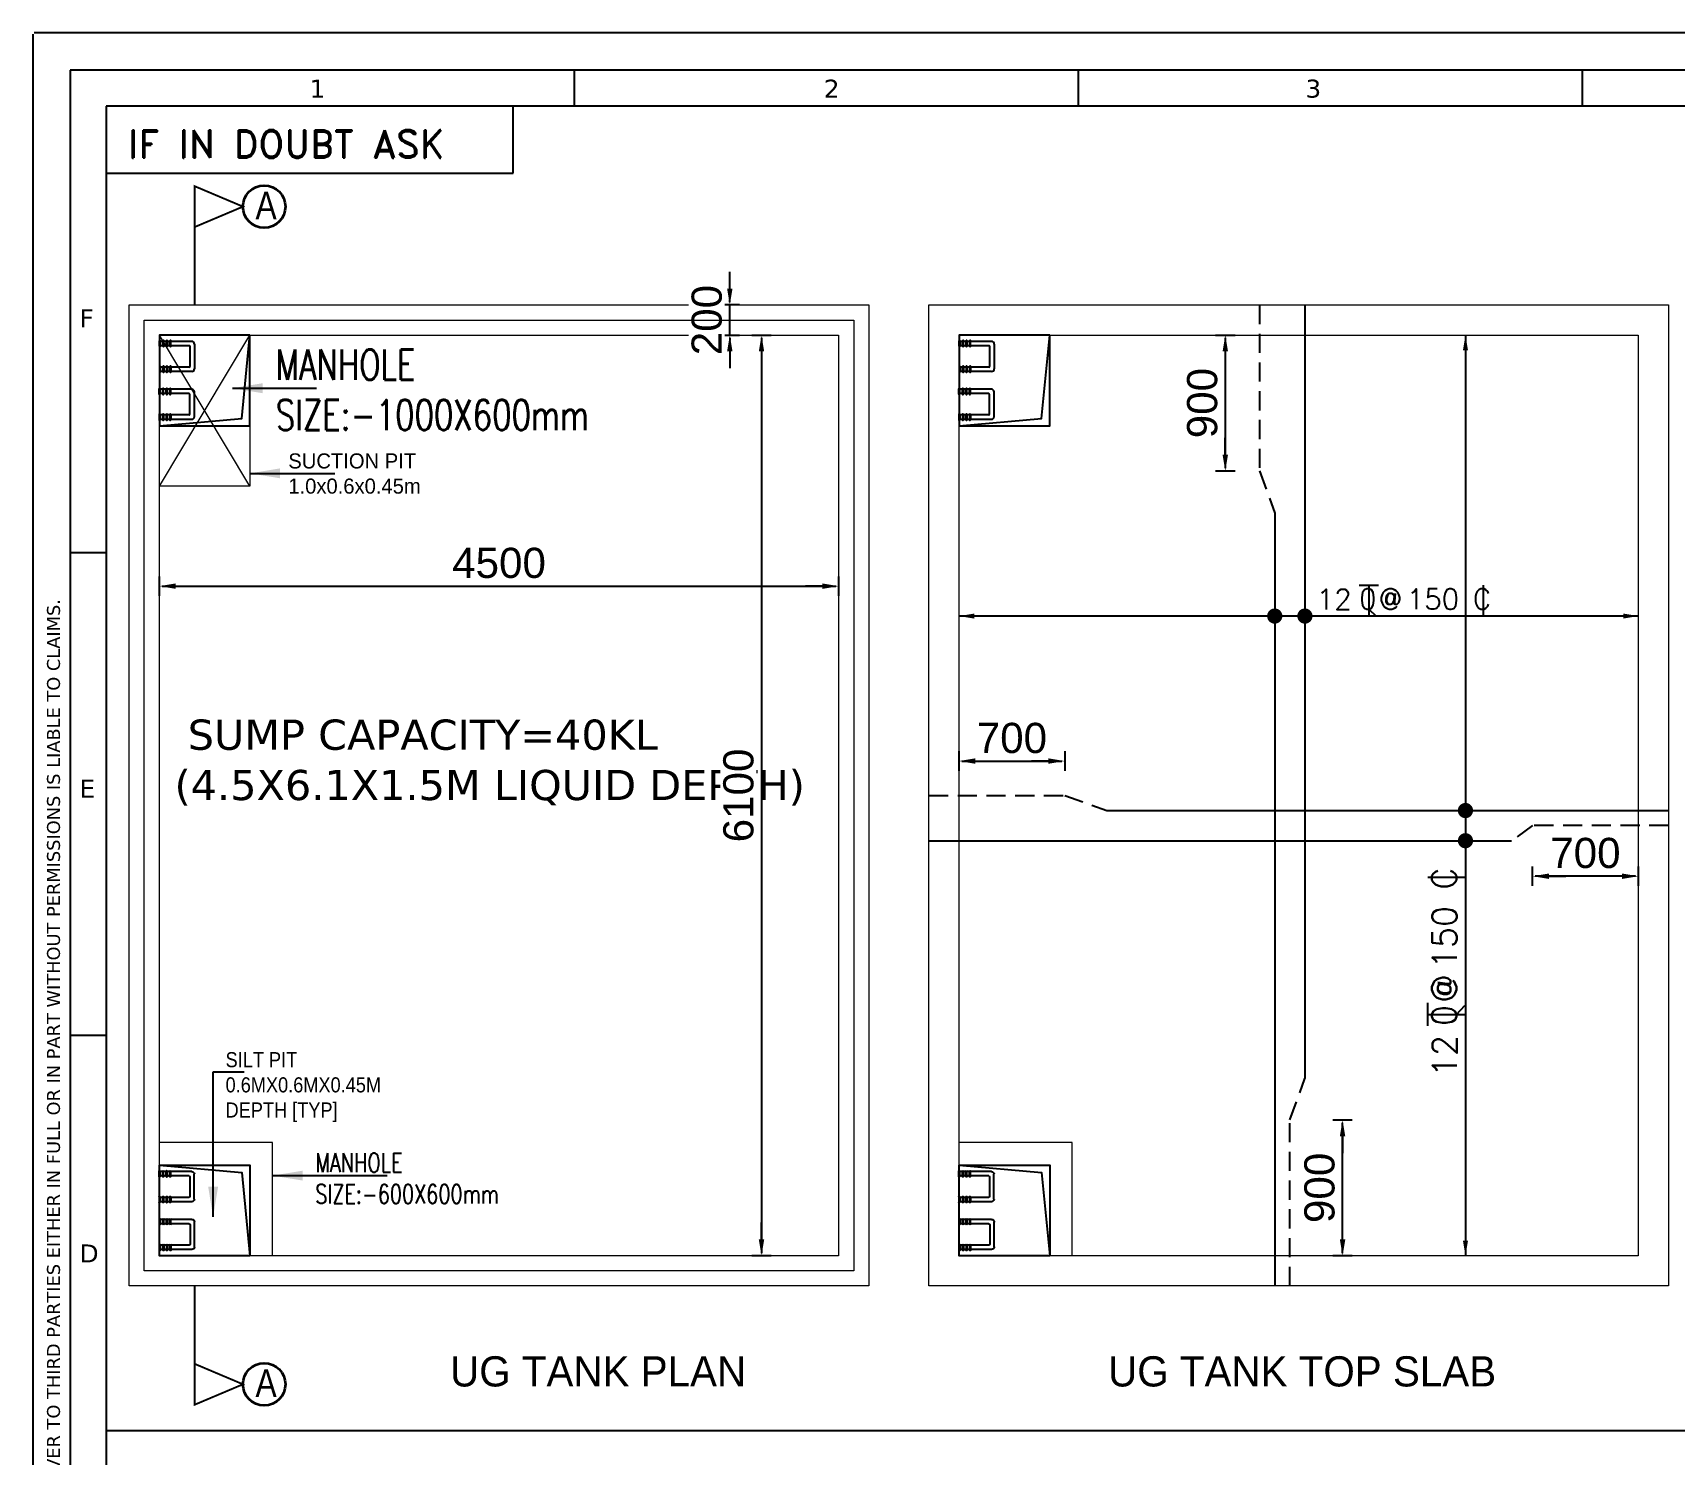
# Model space of a CAD drawing. Extents: x 1878645 to 3043969, y -1160829 to -603973.
# Drawn here: x 2174347 to 2185222, y -763747 to -754329 of the extents above; entities that cross this region are included whole.
import ezdxf
from ezdxf.enums import TextEntityAlignment as Align

# ---------------------------------------------------------------- set-up
doc = ezdxf.new("R2010")
doc.units = 0
doc.header["$LTSCALE"] = 100
doc.header["$PDMODE"] = 66
for name, pattern in [('Hidden', [9.525, 6.35, -3.175]), ('HIDDEN2', [4.7625, 3.175, -1.5875]), ('Taglines', [7, 3, -1, 0.5, -1, 0.5, -1])]:
    doc.linetypes.add(name, pattern=pattern)
doc.layers.get('Defpoints').update_dxf_attribs({"lineweight": 0})
for name, color, linetype in [('01_Master plan_Basement plan (Handicap Toilet)$0$$0$AHC-A-TEXT', 8, 'Continuous'), ('A-DIMN-100', 5, 'Continuous'), ('B-TXT', 7, 'Continuous'), ('BASEMENT SUMP', 200, 'Continuous'), ('BLAOCK PLAN', 251, 'Continuous'), ('Dim', 3, 'Continuous'), ('PHE -SUMP', 200, 'Continuous'), ('PHE-SWD', 40, 'Continuous'), ('PL-Drain', 3, 'Continuous'), ('PS_MH', 252, 'Continuous'), ('REINF', 5, 'Continuous'), ('S-FND-TXT-COMN', 3, 'Continuous')]:
    doc.layers.add(name, color=color, linetype=linetype)
doc.layers.add('A-GRID-TAG', color=3, linetype='Continuous', lineweight=0)
doc.layers.add('ECO BEAM', color=2, linetype='HIDDEN2', lineweight=35)
doc.styles.add('01_Master plan_Basement plan (Handicap Toilet)$0$$0$STD-100', font='timesi.ttf', dxfattribs={"height": 150})
doc.styles.add('ARIAL', font='arial.ttf')
doc.styles.add('ROMAND', font='romand__.ttf', dxfattribs={"height": 5})
doc.styles.add('ROMANS', font='simplex.shx', dxfattribs={"width": 0.75})
doc.styles.get("Standard").update_dxf_attribs({"font": 'verdana.ttf'})
doc.styles.add('Tahoma', font='ARIALN.TTF')
doc.styles.add('VERDANA', font='verdana.ttf')
doc.dimstyles.new('A-150-DIM-EXT_MAIN(FT)', dxfattribs={"dimscale": 0, "dimtxt": 200, "dimasz": 18, "dimexe": 100, "dimexo": 100, "dimgap": 50, "dimtad": 1, "dimdec": 0, "dimdsep": 46, "dimtxsty": 'ARIAL', "dimblk": 'A3', "dimcen": 0.025, "dimse1": 1, "dimse2": 1, "dimclrd": 256, "dimclre": 256, "dimclrt": 7, "dimazin": 2, "dimtfac": 1, "dimtdec": 0, "dimtix": 1, "dimtmove": 2, "dimatfit": 3, "dimldrblk": 'WSA-DOT-100', "dimfxl": 1, "dimtolj": 1, "dimtzin": 0, "dimarcsym": 0})
doc.dimstyles.new('ARKA', dxfattribs={"dimtxt": 400, "dimasz": 400, "dimexe": 0, "dimexo": 0, "dimgap": 0, "dimtad": 0, "dimdec": 0, "dimzin": 0, "dimdsep": 46, "dimtxsty": 'ROMANS', "dimcen": 0, "dimclrd": 9, "dimclre": 9, "dimclrt": 4, "dimadec": 1, "dimazin": 0, "dimtfac": 0.6, "dimtix": 1, "dimtofl": 0, "dimtmove": 2, "dimatfit": 3, "dimfxl": 1, "dimfrac": 1, "dimtolj": 1, "dimtzin": 0, "dimarcsym": 0})

# ---------------------------------------------------------------- blocks, each defined once
blk = doc.blocks.new('MH CVR')
at = {"layer": 'PS_MH', "color": 7}
for p, q in [((7779739, -121796, 0), (7779739, -121632, 0)), ((7779756, -121614, 0), (7779895, -121614, 0)), ((7779768, -121649, 0), (7779768, -121779, 0)), ((7779774, -121643, 0), (7779895, -121643, 0)), ((7779895, -121647, 0), (7779895, -121610, 0)), ((7779899, -121608, 0), (7779898, -121608, 0)), ((7779899, -121649, 0), (7779898, -121649, 0)), ((7779901, -121647, 0), (7779901, -121610, 0)), ((7779901, -121614, 0), (7779919, -121614, 0)), ((7779901, -121643, 0), (7779919, -121643, 0)), ((7779919, -121647, 0), (7779919, -121610, 0)), ((7779922, -121608, 0), (7779921, -121608, 0)), ((7779922, -121649, 0), (7779921, -121649, 0)), ((7779925, -121647, 0), (7779925, -121610, 0)), ((7779925, -121614, 0), (7779942, -121614, 0)), ((7779925, -121643, 0), (7779942, -121643, 0)), ((7779942, -121647, 0), (7779942, -121610, 0)), ((7779946, -121608, 0), (7779945, -121608, 0)), ((7779946, -121649, 0), (7779945, -121649, 0)), ((7779948, -121647, 0), (7779948, -121610, 0)), ((7779948, -121614, 0), (7779966, -121614, 0)), ((7779948, -121643, 0), (7779966, -121643, 0)), ((7779966, -121647, 0), (7779966, -121610, 0)), ((7779970, -121608, 0), (7779968, -121608, 0)), ((7779970, -121649, 0), (7779968, -121649, 0)), ((7779972, -121647, 0), (7779972, -121610, 0)), ((7779774, -121785, 0), (7779895, -121785, 0)), ((7779895, -121781, 0), (7779895, -121817, 0)), ((7779899, -121779, 0), (7779898, -121779, 0)), ((7779901, -121781, 0), (7779901, -121817, 0)), ((7779901, -121785, 0), (7779919, -121785, 0)), ((7779919, -121781, 0), (7779919, -121817, 0)), ((7779922, -121779, 0), (7779921, -121779, 0)), ((7779925, -121781, 0), (7779925, -121817, 0)), ((7779925, -121785, 0), (7779942, -121785, 0)), ((7779942, -121781, 0), (7779942, -121817, 0)), ((7779946, -121779, 0), (7779945, -121779, 0)), ((7779948, -121781, 0), (7779948, -121817, 0)), ((7779948, -121785, 0), (7779966, -121785, 0)), ((7779966, -121781, 0), (7779966, -121817, 0)), ((7779970, -121779, 0), (7779968, -121779, 0)), ((7779972, -121781, 0), (7779972, -121817, 0)), ((7779756, -121814, 0), (7779895, -121814, 0)), ((7779899, -121820, 0), (7779898, -121820, 0)), ((7779901, -121814, 0), (7779919, -121814, 0)), ((7779922, -121820, 0), (7779921, -121820, 0)), ((7779925, -121814, 0), (7779942, -121814, 0)), ((7779946, -121820, 0), (7779945, -121820, 0)), ((7779948, -121814, 0), (7779966, -121814, 0)), ((7779970, -121820, 0), (7779968, -121820, 0)), ((7779737, -122113, 0), (7779737, -121949, 0)), ((7779755, -121931, 0), (7779894, -121931, 0)), ((7779766, -121966, 0), (7779766, -122096, 0)), ((7779772, -121960, 0), (7779894, -121960, 0)), ((7779894, -121964, 0), (7779894, -121928, 0)), ((7779897, -121925, 0), (7779896, -121925, 0)), ((7779897, -121966, 0), (7779896, -121966, 0)), ((7779900, -121964, 0), (7779900, -121928, 0)), ((7779900, -121931, 0), (7779917, -121931, 0)), ((7779900, -121960, 0), (7779917, -121960, 0)), ((7779917, -121964, 0), (7779917, -121928, 0)), ((7779921, -121925, 0), (7779920, -121925, 0)), ((7779921, -121966, 0), (7779920, -121966, 0)), ((7779923, -121964, 0), (7779923, -121928, 0)), ((7779923, -121931, 0), (7779941, -121931, 0)), ((7779923, -121960, 0), (7779941, -121960, 0)), ((7779941, -121964, 0), (7779941, -121928, 0)), ((7779944, -121925, 0), (7779943, -121925, 0)), ((7779944, -121966, 0), (7779943, -121966, 0)), ((7779947, -121964, 0), (7779947, -121928, 0)), ((7779947, -121931, 0), (7779964, -121931, 0)), ((7779947, -121960, 0), (7779964, -121960, 0)), ((7779964, -121964, 0), (7779964, -121928, 0)), ((7779968, -121925, 0), (7779967, -121925, 0)), ((7779968, -121966, 0), (7779967, -121966, 0)), ((7779970, -121964, 0), (7779970, -121928, 0)), ((7779772, -122102, 0), (7779894, -122102, 0)), ((7779894, -122098, 0), (7779894, -122135, 0)), ((7779897, -122096, 0), (7779896, -122096, 0)), ((7779900, -122098, 0), (7779900, -122135, 0)), ((7779900, -122102, 0), (7779917, -122102, 0)), ((7779917, -122098, 0), (7779917, -122135, 0)), ((7779921, -122096, 0), (7779920, -122096, 0)), ((7779923, -122098, 0), (7779923, -122135, 0)), ((7779923, -122102, 0), (7779941, -122102, 0)), ((7779941, -122098, 0), (7779941, -122135, 0)), ((7779944, -122096, 0), (7779943, -122096, 0)), ((7779947, -122098, 0), (7779947, -122135, 0)), ((7779947, -122102, 0), (7779964, -122102, 0)), ((7779964, -122098, 0), (7779964, -122135, 0)), ((7779968, -122096, 0), (7779967, -122096, 0)), ((7779970, -122098, 0), (7779970, -122135, 0)), ((7779755, -122131, 0), (7779894, -122131, 0)), ((7779897, -122137, 0), (7779896, -122137, 0)), ((7779900, -122131, 0), (7779917, -122131, 0)), ((7779921, -122137, 0), (7779920, -122137, 0)), ((7779923, -122131, 0), (7779941, -122131, 0)), ((7779944, -122137, 0), (7779943, -122137, 0)), ((7779947, -122131, 0), (7779964, -122131, 0)), ((7779968, -122137, 0), (7779967, -122137, 0))]:
    blk.add_line(p, q, dxfattribs=at)
at = {"layer": 'PS_MH', "color": 1, "elevation": 0}
blk.add_lwpolyline([(7779970, -121572), (7779424, -121620), (7779370, -122172)], dxfattribs=at)
blk.add_lwpolyline([(7779370, -122172), (7779970, -122172), (7779970, -121572), (7779370, -121572)], close=True, dxfattribs=at)
at = {"layer": 'PS_MH', "color": 7}
for centre, radius, start, end in [((7779756, -121632, 0), 17.6, 90, 180), ((7779756, -121632, 0), 17.6, 90, 180), ((7779774, -121649, 0), 5.88, 90, 180), ((7779774, -121649, 0), 5.88, 90, 180), ((7779898, -121610, 0), 2.35, 90, 180), ((7779898, -121647, 0), 2.35, 180, 270), ((7779899, -121610, 0), 2.35, 0, 90), ((7779899, -121647, 0), 2.35, 270, 0), ((7779921, -121610, 0), 2.35, 90, 180), ((7779921, -121647, 0), 2.35, 180, 270), ((7779922, -121610, 0), 2.35, 0, 90), ((7779922, -121647, 0), 2.35, 270, 0), ((7779945, -121610, 0), 2.35, 90, 180), ((7779945, -121647, 0), 2.35, 180, 270), ((7779946, -121610, 0), 2.35, 0, 90), ((7779946, -121647, 0), 2.35, 270, 0), ((7779968, -121610, 0), 2.35, 90, 180), ((7779968, -121647, 0), 2.35, 180, 270), ((7779970, -121610, 0), 2.35, 0, 90), ((7779970, -121647, 0), 2.35, 270, 0), ((7779756, -121796, 0), 17.6, 180, 270), ((7779756, -121796, 0), 17.6, 180, 270), ((7779774, -121779, 0), 5.88, 180, 270), ((7779774, -121779, 0), 5.88, 180, 270), ((7779898, -121781, 0), 2.35, 90, 180), ((7779899, -121781, 0), 2.35, 0, 90), ((7779921, -121781, 0), 2.35, 90, 180), ((7779922, -121781, 0), 2.35, 0, 90), ((7779945, -121781, 0), 2.35, 90, 180), ((7779946, -121781, 0), 2.35, 0, 90), ((7779968, -121781, 0), 2.35, 90, 180), ((7779970, -121781, 0), 2.35, 0, 90), ((7779898, -121817, 0), 2.35, 180, 270), ((7779899, -121817, 0), 2.35, 270, 0), ((7779921, -121817, 0), 2.35, 180, 270), ((7779922, -121817, 0), 2.35, 270, 0), ((7779945, -121817, 0), 2.35, 180, 270), ((7779946, -121817, 0), 2.35, 270, 0), ((7779968, -121817, 0), 2.35, 180, 270), ((7779970, -121817, 0), 2.35, 270, 0), ((7779755, -121949, 0), 17.6, 90, 180), ((7779755, -121949, 0), 17.6, 90, 180), ((7779772, -121966, 0), 5.88, 90, 180), ((7779772, -121966, 0), 5.88, 90, 180), ((7779896, -121928, 0), 2.35, 90, 180), ((7779896, -121964, 0), 2.35, 180, 270), ((7779897, -121928, 0), 2.35, 0, 90), ((7779897, -121964, 0), 2.35, 270, 0), ((7779920, -121928, 0), 2.35, 90, 180), ((7779920, -121964, 0), 2.35, 180, 270), ((7779921, -121928, 0), 2.35, 0, 90), ((7779921, -121964, 0), 2.35, 270, 0), ((7779943, -121928, 0), 2.35, 90, 180), ((7779943, -121964, 0), 2.35, 180, 270), ((7779944, -121928, 0), 2.35, 0, 90), ((7779944, -121964, 0), 2.35, 270, 0), ((7779967, -121928, 0), 2.35, 90, 180), ((7779967, -121964, 0), 2.35, 180, 270), ((7779968, -121928, 0), 2.35, 0, 90), ((7779968, -121964, 0), 2.35, 270, 0), ((7779755, -122113, 0), 17.6, 180, 270), ((7779755, -122113, 0), 17.6, 180, 270), ((7779772, -122096, 0), 5.88, 180, 270), ((7779772, -122096, 0), 5.88, 180, 270), ((7779896, -122098, 0), 2.35, 90, 180), ((7779897, -122098, 0), 2.35, 0, 90), ((7779920, -122098, 0), 2.35, 90, 180), ((7779921, -122098, 0), 2.35, 0, 90), ((7779943, -122098, 0), 2.35, 90, 180), ((7779944, -122098, 0), 2.35, 0, 90), ((7779967, -122098, 0), 2.35, 90, 180), ((7779968, -122098, 0), 2.35, 0, 90), ((7779896, -122135, 0), 2.35, 180, 270), ((7779897, -122135, 0), 2.35, 270, 0), ((7779920, -122135, 0), 2.35, 180, 270), ((7779921, -122135, 0), 2.35, 270, 0), ((7779943, -122135, 0), 2.35, 180, 270), ((7779944, -122135, 0), 2.35, 270, 0), ((7779967, -122135, 0), 2.35, 180, 270), ((7779968, -122135, 0), 2.35, 270, 0)]:
    blk.add_arc(centre, radius, start, end, dxfattribs=at)
blk = doc.blocks.new('A$C0F3E0099')
at = {"layer": 'PHE -SUMP'}
blk.add_blockref('MH CVR', (-7779970, 122172, 0), dxfattribs=at)
blk = doc.blocks.new('zw$7829')
at = {"layer": 'BLAOCK PLAN', "xscale": 0.001463938177039381, "yscale": 0.001463938177039381, "zscale": 0.001463938177039381, "rotation": 180}
blk.add_blockref('A$C0F3E0099', (0, -0.05), dxfattribs=at)
blk = doc.blocks.new('A2')
at = {"layer": 'Dim', "linetype": 'ByBlock', "lineweight": -2, "extrusion": (0, 0, -1)}
blk.add_lwpolyline([(6, 0), (12.2, 0)], dxfattribs=at)
blk.add_solid([(6, -1), (0, 0), (6, 1)], dxfattribs=at)
blk = doc.blocks.new('A3')
at = {"layer": 'Dim', "linetype": 'ByBlock', "lineweight": -2}
blk.add_line((0, 3.59), (0, -3.59), dxfattribs=at)
blk.add_blockref('A2', (0, 0), dxfattribs=at)
blk = doc.blocks.new('*D892')
at = {"layer": 'Defpoints', "color": 0, "transparency": 16777216}
for p in [(2181184, -759154), (2180484, -759382), (2181184, -759382)]:
    blk.add_point(p, dxfattribs=at)
at = {"layer": 'Dim', "lineweight": -2, "transparency": 16777216}
blk.add_line((2180502, -759154), (2181166, -759154), dxfattribs=at)
at = {"layer": 'Dim', "lineweight": -2, "transparency": 16777216, "xscale": 18, "yscale": 18, "zscale": 18, "rotation": 180}
blk.add_blockref('A3', (2180484, -759154), dxfattribs=at)
at = {"layer": 'Dim', "lineweight": -2, "transparency": 16777216, "xscale": 18, "yscale": 18, "zscale": 18}
blk.add_blockref('A3', (2181184, -759154), dxfattribs=at)
at = {"layer": 'Dim', "color": 7, "transparency": 16777216, "insert": (2180834, -759002), "char_height": 200, "attachment_point": 5, "style": 'ARIAL'}
blk.add_mtext('\\A1;700', dxfattribs=at)
blk = doc.blocks.new('WSA-DOT-100')
at = {"layer": 'A-DIMN-100', "color": 5}
for p, q in [((0, -200), (0, 200)), ((-200, 0), (200, 0))]:
    blk.add_line(p, q, dxfattribs=at)
at = {"layer": 'A-DIMN-100', "color": 1, "const_width": 60}
blk.add_lwpolyline([(-30, 0, 1), (30, 0, 1)], format="xyb", close=True, dxfattribs=at)
blk = doc.blocks.new('*D893')
at = {"layer": 'Defpoints', "color": 0, "transparency": 16777216}
for p in [(2184284, -759582), (2184984, -759582), (2184284, -759917)]:
    blk.add_point(p, dxfattribs=at)
at = {"layer": 'Dim', "lineweight": -2, "transparency": 16777216}
blk.add_line((2184966, -759917), (2184302, -759917), dxfattribs=at)
at = {"layer": 'Dim', "lineweight": -2, "transparency": 16777216, "xscale": 18, "yscale": 18, "zscale": 18, "rotation": 180}
blk.add_blockref('A3', (2184284, -759917), dxfattribs=at)
at = {"layer": 'Dim', "lineweight": -2, "transparency": 16777216, "xscale": 18, "yscale": 18, "zscale": 18}
blk.add_blockref('A3', (2184984, -759917), dxfattribs=at)
at = {"layer": 'Dim', "color": 7, "transparency": 16777216, "insert": (2184634, -759764), "char_height": 200, "attachment_point": 5, "style": 'ARIAL'}
blk.add_mtext('\\A1;700', dxfattribs=at)
blk = doc.blocks.new('*D894')
at = {"layer": 'Defpoints', "color": 0, "transparency": 16777216}
for p in [(2182676, -761532), (2183025, -761532), (2182676, -762432)]:
    blk.add_point(p, dxfattribs=at)
at = {"layer": 'Dim', "lineweight": -2, "transparency": 16777216}
blk.add_line((2183025, -762414), (2183025, -761550), dxfattribs=at)
at = {"layer": 'Dim', "lineweight": -2, "transparency": 16777216, "xscale": 18, "yscale": 18, "zscale": 18}
for p, rotation in [((2183025, -761532), 90), ((2183025, -762432), 270)]:
    blk.add_blockref('A3', p, dxfattribs=dict(at, rotation=rotation))
at = {"layer": 'Dim', "color": 7, "transparency": 16777216, "insert": (2182873, -761982), "char_height": 200, "attachment_point": 5, "rotation": 90, "style": 'ARIAL'}
blk.add_mtext('\\A1;900', dxfattribs=at)
blk = doc.blocks.new('*D895')
at = {"layer": 'Defpoints', "color": 0, "transparency": 16777216}
for p in [(2182476, -756332), (2182248, -757232), (2182476, -757232)]:
    blk.add_point(p, dxfattribs=at)
at = {"layer": 'Dim', "lineweight": -2, "transparency": 16777216}
blk.add_line((2182248, -756350), (2182248, -757214), dxfattribs=at)
at = {"layer": 'Dim', "lineweight": -2, "transparency": 16777216, "xscale": 18, "yscale": 18, "zscale": 18}
for p, rotation in [((2182248, -756332), 90), ((2182248, -757232), 270)]:
    blk.add_blockref('A3', p, dxfattribs=dict(at, rotation=rotation))
at = {"layer": 'Dim', "color": 7, "transparency": 16777216, "insert": (2182096, -756782), "char_height": 200, "attachment_point": 5, "rotation": 90, "style": 'ARIAL'}
blk.add_mtext('\\A1;900', dxfattribs=at)
blk = doc.blocks.new('A$C6DF31FC0')
at = {"layer": 'B-TXT', "linetype": 'Continuous', "lineweight": -2}
for p, q in [((-18, 763094, 24), (206, 763094, 24)), ((94, 763094, 24), (94, 762732, 24)), ((1432, 763094, 24), (1432, 762732, 24)), ((94, 762814, 24), (180, 762732, 24))]:
    blk.add_line(p, q, dxfattribs=at)
at = {"layer": 'B-TXT', "linetype": 'Continuous', "lineweight": -2, "style": 'ROMANS'}
for s, p in [('0', (-20, 762813, 24)), ('@', (209, 762813, 24)), ('C', (1311, 762813, 24))]:
    blk.add_text(s, height=239, dxfattribs=at).set_placement(p)
blk.add_attdef('T', text='', height=239, dxfattribs=at).set_placement((-107, 762809, 24), align=Align.RIGHT)
blk.add_attdef('CC', (537, 762811, 24), '', height=239, dxfattribs=at)
blk = doc.blocks.new('*D2356')
at = {"layer": 'Defpoints', "color": 0}
for p in [(2178465, -756332), (2178465, -762432), (2179175, -762432)]:
    blk.add_point(p, dxfattribs=at)
at = {"layer": 'Dim', "lineweight": -2}
blk.add_line((2179175, -756350), (2179175, -762414), dxfattribs=at)
at = {"layer": 'Dim', "lineweight": -2, "xscale": 18, "yscale": 18, "zscale": 18}
for p, rotation in [((2179175, -756332), 90), ((2179175, -762432), 270)]:
    blk.add_blockref('A3', p, dxfattribs=dict(at, rotation=rotation))
at = {"layer": 'Dim', "color": 7, "insert": (2179023, -759382), "char_height": 200, "attachment_point": 5, "rotation": 90, "style": 'ARIAL', "bg_fill": 3, "box_fill_scale": 1.1, "bg_fill_color": 257, "bg_fill_transparency": 0}
blk.add_mtext('\\A1;6100', dxfattribs=at)
blk = doc.blocks.new('*D2358')
at = {"layer": 'Dim', "lineweight": -2}
for p, q in [((2178965, -756114), (2178965, -756096)), ((2178965, -756332), (2178965, -756132)), ((2178965, -756350), (2178965, -756368))]:
    blk.add_line(p, q, dxfattribs=at)
at = {"layer": 'Dim', "lineweight": -2, "xscale": 18, "yscale": 18, "zscale": 18}
for p, rotation in [((2178965, -756132), 270), ((2178965, -756332), 90)]:
    blk.add_blockref('A3', p, dxfattribs=dict(at, rotation=rotation))
at = {"layer": 'Dim', "color": 7, "insert": (2178813, -756232), "char_height": 200, "attachment_point": 5, "rotation": 90, "style": 'ARIAL', "bg_fill": 3, "box_fill_scale": 1.1, "bg_fill_color": 257, "bg_fill_transparency": 0}
blk.add_mtext('\\A1;200', dxfattribs=at)
at = {"layer": 'Defpoints', "color": 0}
for p in [(2178759, -756132), (2178965, -756132), (2178759, -756332)]:
    blk.add_point(p, dxfattribs=at)
blk = doc.blocks.new('*D2359')
at = {"layer": 'Defpoints', "color": 0}
for p in [(2175186, -757616), (2179686, -757616), (2179686, -757995)]:
    blk.add_point(p, dxfattribs=at)
at = {"layer": 'Dim', "lineweight": -2}
blk.add_line((2175204, -757995), (2179668, -757995), dxfattribs=at)
at = {"layer": 'Dim', "lineweight": -2, "xscale": 18, "yscale": 18, "zscale": 18, "rotation": 180}
blk.add_blockref('A3', (2175186, -757995), dxfattribs=at)
at = {"layer": 'Dim', "lineweight": -2, "xscale": 18, "yscale": 18, "zscale": 18}
blk.add_blockref('A3', (2179686, -757995), dxfattribs=at)
at = {"layer": 'Dim', "color": 7, "insert": (2177436, -757842), "char_height": 200, "attachment_point": 5, "style": 'ARIAL', "bg_fill": 3, "box_fill_scale": 1.1, "bg_fill_color": 257, "bg_fill_transparency": 0}
blk.add_mtext('\\A1;4500', dxfattribs=at)

msp = doc.modelspace()

# ---------------------------------------------------------------- linework, layer by layer
at = {"color": 35}
for p, q in [((2174347.00531, -754338.17401, 0.0006), (2174347.00531, -774002.13208, 0.0006)), ((2201414.76321, -754328.63304, 0.0006), (2174356.54629, -754328.63304, 0.0006))]:
    msp.add_line(p, q, dxfattribs=at)
for p, q in [((2201166.69775, -754576.69849, 0.0006), (2174595.07077, -754576.69849, 0.0006)), ((2174595.07077, -754576.69849, 0.0006), (2174595.07077, -773754.06662, 0.0006)), ((2177934.41348, -754576.69849, 0.0006), (2177934.41348, -754815.22297, 0.0006)), ((2181273.75619, -754576.69849, 0.0006), (2181273.75619, -754815.22297, 0.0006)), ((2184613.0989, -754576.69849, 0.0006), (2184613.0989, -754815.22297, 0.0006)), ((2201166.69775, -754815.22297, 0.0006), (2174833.59525, -754815.22297, 0.0006)), ((2174833.59525, -754815.22297, 0.0006), (2174833.59525, -773754.06662, 0.0006)), ((2177529.30517, -755258.49781, 0.0006), (2177529.30517, -754815.22297, 0.0006)), ((2174833.59525, -755258.49781, 0.0006), (2177529.30517, -755258.49781, 0.0006)), ((2174595.07077, -757772.92652, 0.0006), (2174833.59525, -757772.92652, 0.0006)), ((2174595.07077, -760969.15454, 0.0006), (2174833.59525, -760969.15454, 0.0006))]:
    msp.add_line(p, q)
at = {"layer": 'A-GRID-TAG', "color": 4, "elevation": 0.0006}
for points in [[(2174985.78553, -756131.84458), (2179885.78553, -756131.84458), (2179885.78553, -762631.84458), (2174985.78553, -762631.84458)], [(2180284.34182, -756131.84458), (2185184.34182, -756131.84458), (2185184.34182, -762631.84458), (2180284.34182, -762631.84458)], [(2175185.78553, -756331.84458), (2179685.78553, -756331.84458), (2179685.78553, -762431.84458), (2175185.78553, -762431.84458)], [(2180484.34182, -756331.84458), (2184984.34182, -756331.84458), (2184984.34182, -762431.84458), (2180484.34182, -762431.84458)]]:
    msp.add_lwpolyline(points, close=True, dxfattribs=at)
at = {"layer": 'A-GRID-TAG', "elevation": 0.0006}
for points in [[(2175785.78553, -756331.84458), (2175785.78553, -757331.84458), (2175185.78553, -757331.84458)], [(2175935.78553, -762431.84458), (2175935.78553, -761681.84458), (2175185.78553, -761681.84458)], [(2181234.34182, -762431.84458), (2181234.34182, -761681.84458), (2180484.34182, -761681.84458)]]:
    msp.add_lwpolyline(points, dxfattribs=at)
at = {"layer": 'A-GRID-TAG', "color": 0, "elevation": 0.0006}
for points in [[(2175785.78553, -757331.84458), (2175185.78553, -756331.84458)], [(2175185.78553, -757331.84458), (2175785.78553, -756331.84458)]]:
    msp.add_lwpolyline(points, dxfattribs=at)
at = {"layer": 'A-GRID-TAG', "elevation": 0.0006}
for points in [[(2175185.78553, -762431.84458), (2175785.78553, -762431.84458), (2175785.78553, -761831.84458), (2175185.78553, -761831.84458)], [(2180484.34182, -762431.84458), (2181084.34182, -762431.84458), (2181084.34182, -761831.84458), (2180484.34182, -761831.84458)]]:
    msp.add_lwpolyline(points, close=True, dxfattribs=at)
at = {"layer": 'ECO BEAM', "linetype": 'Taglines', "const_width": 12.5, "elevation": 0.0006}
for points in [[(2175418.91768, -755615.74261), (2175739.4665, -755480.21772), (2175418.91768, -755344.69283), (2175418.91768, -756131.84458)], [(2175418.91768, -763147.94655), (2175739.4665, -763283.47144), (2175418.91768, -763418.99634), (2175418.91768, -762631.84458)]]:
    msp.add_lwpolyline(points, dxfattribs=at)
at = {"layer": 'ECO BEAM', "linetype": 'Continuous'}
for centre in [(2175879.92563, -755480.21772, 0.0006), (2175879.92563, -763283.47144, 0.0006)]:
    msp.add_circle(centre, 140.45913, dxfattribs=at)
at = {"layer": 'PL-Drain', "color": 8}
for p, q in [((2183839.26468, -756331.84458, 0.0006), (2183839.26468, -762431.84458, 0.0006)), ((2184984.34182, -758193.23767, 0.0006), (2180484.34182, -758193.23767, 0.0006))]:
    msp.add_line(p, q, dxfattribs=at)
for points in [[(2183855.93135, -756431.84458, 0.0006), (2183822.59802, -756431.84458, 0.0006), (2183839.26468, -756331.84458, 0.0006)], [(2180584.34182, -758209.90433, 0.0006), (2180584.34182, -758176.571, 0.0006), (2180484.34182, -758193.23767, 0.0006)], [(2184884.34182, -758209.90433, 0.0006), (2184884.34182, -758176.571, 0.0006), (2184984.34182, -758193.23767, 0.0006)], [(2183855.93135, -762331.84458, 0.0006), (2183822.59802, -762331.84458, 0.0006), (2183839.26468, -762431.84458, 0.0006)]]:
    msp.add_solid(points, dxfattribs=at)
at = {"layer": 'REINF'}
for p, q in [((2182775.66897, -756131.84458, 0.0006), (2182775.66897, -761257.75696, 0.0006)), ((2182575.66897, -757511.00561, 0.0006), (2182575.66897, -762631.84458, 0.0006)), ((2181463.50284, -759481.84458, 0.0006), (2185184.34182, -759481.84458, 0.0006)), ((2180284.34182, -759681.84458, 0.0006), (2184143.26014, -759681.84458, 0.0006))]:
    msp.add_line(p, q, dxfattribs=at)
at = {"layer": 'REINF', "color": 1, "linetype": 'Hidden', "ltscale": 0.2, "elevation": 0.0006}
for points in [[(2182475.66897, -756131.84458), (2182475.66897, -757231.84458), (2182575.66897, -757511.00561)], [(2180284.34182, -759381.84458), (2181184.34182, -759381.84458), (2181463.50284, -759481.84458)], [(2185184.34182, -759581.84458), (2184284.45263, -759581.84458), (2184143.26014, -759681.84458)], [(2182675.66897, -762631.84458), (2182675.66897, -761531.84458), (2182775.66897, -761257.75696)]]:
    msp.add_lwpolyline(points, dxfattribs=at)
at = {"layer": 'REINF', "color": 2, "linetype": 'ByBlock', "const_width": 50.38848, "elevation": 0.0006}
for points in [[(2182600.86321, -758193.23767, -1), (2182550.47473, -758193.23767, -1)], [(2182800.86321, -758193.23767, -1), (2182750.47473, -758193.23767, -1)], [(2183864.45892, -759481.84458, -1), (2183814.07044, -759481.84458, -1)], [(2183864.45892, -759681.84458, -1), (2183814.07044, -759681.84458, -1)]]:
    msp.add_lwpolyline(points, format="xyb", close=True, dxfattribs=at)
at = {"layer": 'S-FND-TXT-COMN', "color": 1, "elevation": 0.0006}
msp.add_lwpolyline([(2174833.59525, -763588.61348), (2201166.69775, -763588.61348)], dxfattribs=at)

# ---------------------------------------------------------------- block references
at = {"layer": 'Dim', "ltscale": 0.1, "xscale": 0.5660927998578991, "yscale": 0.5660927998578991, "zscale": 0.5660927998578991}
msp.add_blockref('A$C6DF31FC0', (2183145.89424, -1189970.37445, -13.43379), dxfattribs=at).add_auto_attribs({'CC': '150', 'T': '12'})
at = {"layer": 'Dim', "ltscale": 0.1, "xscale": 0.6793113598294789, "yscale": 0.6793113598294789, "zscale": 0.6793113598294789, "rotation": 89.99999999999973}
msp.add_blockref('A$C6DF31FC0', (2701967.35799, -760896.27394, -16.12067), dxfattribs=at).add_auto_attribs({'CC': '150', 'T': '12'})
at = {"layer": 'PHE-SWD', "ltscale": 0.5, "xscale": 683.0889553067876, "yscale": 683.0889553067876, "zscale": 683.0889553067876}
for p in [(2175185.78553, -756297.68792, 0.0006), (2180484.34182, -756297.68792, 0.0006)]:
    msp.add_blockref('zw$7829', p, dxfattribs=at)
at = {"layer": 'PHE-SWD', "ltscale": 0.5, "xscale": -683.0889553067876, "yscale": 683.0889553067876, "zscale": 683.0889553067876, "rotation": 180}
for p in [(2175185.78553, -762466.00125, 0.0006), (2180484.34182, -762466.00125, 0.0006)]:
    msp.add_blockref('zw$7829', p, dxfattribs=at)

# ---------------------------------------------------------------- texts
for s, p in [('1', (2176179.96314, -754758.15963, 0.0006)), ('2', (2179588.32498, -754758.15963, 0.0006)), ('3', (2182779.13182, -754758.15963, 0.0006)), ('F', (2174657.07814, -756280.01756, 0.0006)), ('E', (2174657.07814, -759396.20287, 0.0006)), ('D', (2174657.07814, -762476.15342, 0.0006))]:
    msp.add_text(s, height=119.26224).set_placement(p)
at = {"style": 'ROMAND'}
msp.add_text('IF IN DOUBT ASK', height=181.9801206, dxfattribs=at).set_placement((2174975.88085, -755156.39041, 0.0006))
at = {"color": 7, "style": 'Tahoma'}
for p in [(2175822.35897, -755563.77039, 0.0006), (2175822.35897, -763367.02411, 0.0006)]:
    msp.add_text('A', height=183.5008, dxfattribs=at).set_placement(p)
msp.add_text('THIS DOCUMENT IS THE PROPERTY OF ECO CONSULTANTS, ANY USE NOT AUTHORISED BY US,AND/OR COPYING,DUPLICATING,HANDING,OVER TO THIRD PARTIES EITHER IN FULL OR IN PART WITHOUT PERMISSIONS IS LIABLE TO CLAIMS.', height=85.86881251, rotation=90).set_placement((2174526.82298, -772051.26974, 0.0006))
at = {"color": 4, "style": 'ROMANS'}
for s, insert, char_height, attachment_point in [('\\pxql;MANHOLE\\PSIZE:-1000X600mm', (2175956.78498, -756960.83681, 0.0006), 200, 7), ('\\pxql;MANHOLE\\PSIZE:-600X600mm', (2176218.33966, -761752.1942), 125, 1)]:
    msp.add_mtext(s, dxfattribs=dict(at, insert=insert, char_height=char_height, attachment_point=attachment_point))
at = {"color": 4, "char_height": 200, "width": 6184.1975518, "attachment_point": 1, "style": 'VERDANA'}
for s, insert in [(' SUMP CAPACITY=40KL\\P(4.5X6.1X1.5M LIQUID DEPTH)', (2175285.95691, -758878.97296, 0.0006)), ('\\pxqc;{\\fCentury Gothic|b0|i0|c0|p34;UG TANK PLAN}', (2175000.38221, -763097.85726)), ('\\pxqc;{\\fCentury Gothic|b0|i0|c0|p34;UG TANK TOP SLAB}', (2179664.9925, -763097.85726))]:
    msp.add_mtext(s, dxfattribs=dict(at, insert=insert))
at = {"layer": '01_Master plan_Basement plan (Handicap Toilet)$0$$0$AHC-A-TEXT', "color": 4, "char_height": 100, "width": 8460.48518, "attachment_point": 5, "style": '01_Master plan_Basement plan (Handicap Toilet)$0$$0$STD-100'}
for s, insert in [('\\pxql;{\\Fic-romans.shx|c0;\\W1.33;\\W1;SUCTION PIT\\P1.0x0.6x0.45m}', (2180270.10872, -757249.3349, 0.0006)), ('\\pxql;{\\Fic-romans.shx|c1;\\W0.9;SILT PIT\\P0.6MX0.6MX0.45M\\PDEPTH [TYP]}', (2179854.31775, -761314.39352, 0.0006))]:
    msp.add_mtext(s, dxfattribs=dict(at, insert=insert))

# ---------------------------------------------------------------- dimensions: what is measured, and where the dimension line sits
at = {"layer": 'Dim'}
for base, p1, p2, angle, picture, middle in [((2182248.26044, -757231.84458, 0.0006), (2182475.66897, -756331.84458, 0.0006), (2182475.66897, -757231.84458, 0.0006), 90, '*D895', (2182096.14584, -756781.84458, 0.0006)), ((2181184.34182, -759154.43605, 0.0006), (2180484.34182, -759381.84458, 0.0006), (2181184.34182, -759381.84458, 0.0006), 180, '*D892', (2180834.34182, -759002.32145, 0.0006)), ((2183025.15954, -761531.84458, 0.0006), (2182675.66897, -762431.84458, 0.0006), (2182675.66897, -761531.84458, 0.0006), 90, '*D894', (2182873.04495, -761981.84458, 0.0006))]:
    dim = msp.add_linear_dim(base=base, p1=p1, p2=p2, angle=angle, dimstyle='A-150-DIM-EXT_MAIN(FT)', override={"dimscale": 1}, dxfattribs=at)
    dim.commit()
    dim.dimension.update_dxf_attribs({"geometry": picture, "text_midpoint": middle})
dim = msp.add_linear_dim(base=(2184284.45263, -759916.59412, 0.0006), p1=(2184984.34182, -759581.84458, 0.0006), p2=(2184284.45263, -759581.84458, 0.0006), dimstyle='A-150-DIM-EXT_MAIN(FT)', override={"dimscale": 1}, dxfattribs=at)
dim.commit()
dim.dimension.update_dxf_attribs({"geometry": '*D893', "text_midpoint": (2184634.39722, -759764.47952, 0.0006)})

# ---------------------------------------------------------------- leaders
at = {"layer": 'BASEMENT SUMP', "color": 13}
for points in [[(2175668.97378, -756683.497), (2176225.65515, -756683.497)], [(2175785.78553, -757247.54751, 0.0006), (2176347.57752, -757247.54751, 0.0006)], [(2175541.61991, -762174.10113, 0.0006), (2175541.61991, -761214.07011, 0.0006), (2175747.94691, -761214.07011, 0.0006)], [(2175935.78553, -761900.81222, 0.0006), (2176695.65211, -761900.81222, 0.0006)]]:
    msp.add_leader(points, dimstyle='ARKA', override={"dimasz": 200}, dxfattribs=at)

# ---------------------------------------------------------------- next in the draw order: dimensions: what is measured, and where the dimension line sits
at = {"layer": 'Dim', "color": 40, "true_color": 0xf8d731}
dim = msp.add_linear_dim(base=(2179175.20705, -762431.84458), p1=(2178465.12909, -756331.84458, 0.0006), p2=(2178465.12909, -762431.84458, 0.0006), angle=90, dimstyle='A-150-DIM-EXT_MAIN(FT)', override={"dimscale": 1, "dimtfill": 1, "dimarcsym": 1}, dxfattribs=at)
dim.commit()
dim.dimension.update_dxf_attribs({"geometry": '*D2356', "text_midpoint": (2179023.09245, -759381.84458)})

# ---------------------------------------------------------------- next in the draw order: dimensions: what is measured, and where the dimension line sits
dim = msp.add_linear_dim(base=(2178965.13077, -756131.84458), p1=(2178758.96699, -756331.84458, 0.0006), p2=(2178758.96699, -756131.84458, 0.0006), angle=90, dimstyle='A-150-DIM-EXT_MAIN(FT)', override={"dimscale": 1, "dimtfill": 1, "dimarcsym": 1}, dxfattribs=at)
dim.commit()
dim.dimension.update_dxf_attribs({"geometry": '*D2358', "text_midpoint": (2178813.01618, -756231.84458)})
dim = msp.add_aligned_dim(p1=(2175185.78553, -757615.89214, 0.0006), p2=(2179685.78553, -757615.89214, 0.0006), distance=-378.7139, dimstyle='A-150-DIM-EXT_MAIN(FT)', override={"dimscale": 1, "dimtfill": 1, "dimarcsym": 1}, dxfattribs=at)
dim.commit()
dim.dimension.update_dxf_attribs({"geometry": '*D2359', "text_midpoint": (2177435.78553, -757842.49145)})

# ---------------------------------------------------------------- next in the draw order: linework, layer by layer
at = {"layer": 'A-GRID-TAG', "color": 1, "elevation": 0.0006}
msp.add_lwpolyline([(2175085.78553, -756231.84458), (2179785.78553, -756231.84458), (2179785.78553, -762531.84458), (2175085.78553, -762531.84458)], close=True, dxfattribs=at)

doc.saveas('drawing.dxf')
